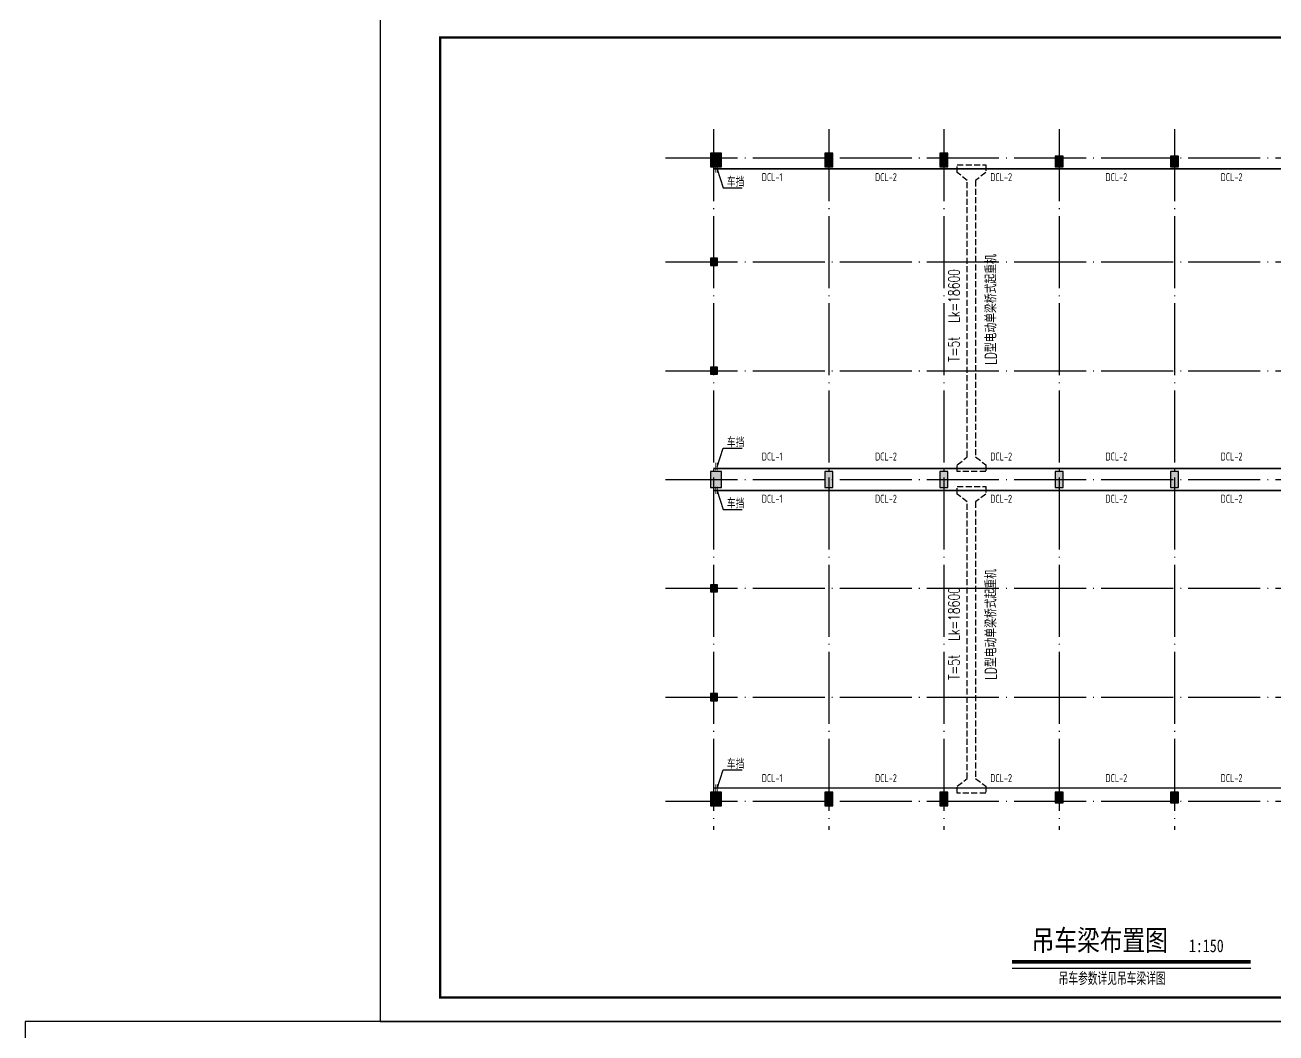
# Model space of a CAD drawing. Extents: x 2025205 to 2402328, y -557483 to 329036.
# Drawn here: x 2044427 to 2122610, y -495195 to -432195 of the extents above; entities that cross this region are included whole.
import ezdxf

# ---------------------------------------------------------------- set-up
doc = ezdxf.new("R2010")
doc.units = 0
doc.header["$LTSCALE"] = 1500
doc.header["$MEASUREMENT"] = 0
doc.linetypes.add('DASH', pattern=[0.35, 0.25, -0.1])
doc.linetypes.add('DOTE', pattern=[2.42, 2, -0.2, 0.02, -0.2])
for name, color, linetype in [('11', 3, 'Continuous'), ('DCL2', 4, 'Continuous'), ('DOTE', 252, 'DOTE'), ('PUB_TEXT', 7, 'Continuous'), ('PUB_TITLE', 4, 'Continuous'), ('TEXT', 7, 'Continuous'), ('柱', 2, 'Continuous'), ('柱涂实', 54, 'Continuous')]:
    doc.layers.add(name, color=color, linetype=linetype)
doc.styles.add('_HZTXT', font='txt.shx', dxfattribs={"width": 0.8, "bigfont": 'hztxt.shx'})
doc.styles.get("Standard").update_dxf_attribs({"font": 'TSSDENG', "width": 0.7, "bigfont": 'TSSDCHN'})
doc.styles.add('TSSD_REIN', font='TSSDENG', dxfattribs={"width": 0.8, "bigfont": 'TSSDCHN'})
doc.styles.add('宋体', font='', dxfattribs={"width": 0.8})
doc.styles.get('宋体').set_extended_font_data('SimSun')

msp = doc.modelspace()

# ---------------------------------------------------------------- linework, layer by layer
msp.add_line((2121037.8, -491166), (2106113.4, -491166))
at = {"linetype": 'DASH'}
for points in [[(2102692.8, -440934.1), (2104467.1, -440934.1), (2104467.1, -441417.4), (2103840.1, -441907), (2103840.1, -459186.8), (2104467.1, -459676.4), (2104467.1, -460099.3), (2102692.8, -460099.3), (2102692.8, -459676.4), (2103319.7, -459186.8), (2103319.7, -441907), (2102692.8, -441417.4)], [(2102692.8, -461034.1), (2104467.1, -461034.1), (2104467.1, -461517.4), (2103840.1, -462007), (2103840.1, -479286.8), (2104467.1, -479776.4), (2104467.1, -480199.3), (2102692.8, -480199.3), (2102692.8, -479776.4), (2103319.7, -479286.8), (2103319.7, -462007), (2102692.8, -461517.4)]]:
    msp.add_lwpolyline(points, close=True, dxfattribs=at)
at = {"const_width": 240}
msp.add_lwpolyline([(2121037.8, -490746.3), (2106113.4, -490746.3)], dxfattribs=at)
at = {"layer": 'DCL2'}
for p, q in [((2087687.8, -441205.2), (2088059.9, -442369.1)), ((2088059.9, -442369.1), (2089242.6, -442369.1)), ((2087687.8, -459815.7), (2088059.9, -458651.7)), ((2088059.9, -458651.7), (2089242.6, -458651.7)), ((2087687.8, -461305.2), (2088059.9, -462469.1)), ((2088059.9, -462469.1), (2089242.6, -462469.1)), ((2087687.8, -479915.7), (2088059.9, -478751.7)), ((2088059.9, -478751.7), (2089242.6, -478751.7))]:
    msp.add_line(p, q, dxfattribs=at)
at = {"layer": 'DCL2', "const_width": 50}
for points in [[(2087568.7, -441413.4), (2087568.7, -440950.2)], [(2087687.8, -441413.4), (2087687.8, -440950.2)], [(2087568.7, -459559.3), (2087568.7, -460022.5)], [(2087687.8, -459559.3), (2087687.8, -460022.5)], [(2087568.7, -461513.4), (2087568.7, -461050.2)], [(2087687.8, -461513.4), (2087687.8, -461050.2)], [(2087568.7, -479659.3), (2087568.7, -480122.5)], [(2087687.8, -479659.3), (2087687.8, -480122.5)]]:
    msp.add_lwpolyline(points, dxfattribs=at)
at = {"layer": 'DCL2', "linetype": 'DOTE', "const_width": 100}
for points in [[(2087453.4, -441181.8), (2137859.2, -441181.8)], [(2087453.4, -459918.5), (2137859.2, -459918.5)], [(2087453.4, -461281.8), (2137859.2, -461281.8)], [(2087453.4, -479881.8), (2137859.2, -479881.8)]]:
    msp.add_lwpolyline(points, dxfattribs=at)
at = {"layer": 'DOTE', "ltscale": 1.5}
for p, q in [((2087459.2, -438700.2), (2087459.2, -482500.2)), ((2094659.2, -438700.2), (2094659.2, -482500.2)), ((2101859.2, -438700.2), (2101859.2, -482500.2)), ((2109059.2, -438700.2), (2109059.2, -482500.2)), ((2116259.2, -438700.2), (2116259.2, -482500.2)), ((2084459.2, -440500.2), (2139525.2, -440500.2)), ((2084459.2, -447000.2), (2139525.2, -447000.2)), ((2084459.2, -453800.2), (2139525.2, -453800.2)), ((2084459.2, -460600.2), (2143275.2, -460600.2)), ((2084459.2, -467400.2), (2139525.2, -467400.2)), ((2084459.2, -474200.2), (2139525.2, -474200.2)), ((2084459.2, -480700.2), (2139525.2, -480700.2))]:
    msp.add_line(p, q, dxfattribs=at)
at = {"layer": 'PUB_TITLE', "linetype": 'ByBlock'}
msp.add_lwpolyline([(2066627.2, -494482.7), (2178077.2, -494482.7), (2178077.2, -431482.7), (2066627.2, -431482.7)], close=True, dxfattribs=at)
at = {"layer": 'PUB_TITLE', "linetype": 'ByBlock', "const_width": 150}
msp.add_lwpolyline([(2070377.2, -492982.7), (2176577.2, -492982.7), (2176577.2, -432982.7), (2070377.2, -432982.7)], close=True, dxfattribs=at)
at = {"layer": 'PUB_TITLE'}
msp.add_lwpolyline([(2044427.2, -557482.7), (2178077.2, -557482.7), (2178077.2, -494482.7), (2044427.2, -494482.7)], close=True, dxfattribs=at)
at = {"layer": '柱'}
for p, q in [((2087709.2, -446775.2), (2087259.2, -446775.2)), ((2087259.2, -446775.2), (2087259.2, -447225.2)), ((2087709.2, -446775.2), (2087259.2, -446775.2)), ((2087259.2, -446775.2), (2087259.2, -447225.2)), ((2087709.2, -447225.2), (2087709.2, -446775.2)), ((2087709.2, -447225.2), (2087709.2, -446775.2)), ((2087259.2, -447225.2), (2087709.2, -447225.2)), ((2087259.2, -447225.2), (2087709.2, -447225.2)), ((2087709.2, -453575.2), (2087259.2, -453575.2)), ((2087259.2, -453575.2), (2087259.2, -454025.2)), ((2087709.2, -453575.2), (2087259.2, -453575.2)), ((2087259.2, -453575.2), (2087259.2, -454025.2)), ((2087259.2, -454025.2), (2087709.2, -454025.2)), ((2087259.2, -454025.2), (2087709.2, -454025.2)), ((2087709.2, -454025.2), (2087709.2, -453575.2)), ((2087709.2, -454025.2), (2087709.2, -453575.2)), ((2087709.2, -467175.2), (2087259.2, -467175.2)), ((2087259.2, -467175.2), (2087259.2, -467625.2)), ((2087709.2, -467175.2), (2087259.2, -467175.2)), ((2087259.2, -467175.2), (2087259.2, -467625.2)), ((2087709.2, -467625.2), (2087709.2, -467175.2)), ((2087709.2, -467625.2), (2087709.2, -467175.2)), ((2087259.2, -467625.2), (2087709.2, -467625.2)), ((2087259.2, -467625.2), (2087709.2, -467625.2)), ((2087709.2, -473975.2), (2087259.2, -473975.2)), ((2087259.2, -473975.2), (2087259.2, -474425.2)), ((2087709.2, -473975.2), (2087259.2, -473975.2)), ((2087259.2, -473975.2), (2087259.2, -474425.2)), ((2087259.2, -474425.2), (2087709.2, -474425.2)), ((2087259.2, -474425.2), (2087709.2, -474425.2)), ((2087709.2, -474425.2), (2087709.2, -473975.2)), ((2087709.2, -474425.2), (2087709.2, -473975.2))]:
    msp.add_line(p, q, dxfattribs=at)
for points in [[(2087959.2, -441050.2), (2087959.2, -440200.2), (2087259.2, -440200.2), (2087259.2, -441050.2)], [(2094909.2, -441050.2), (2094909.2, -440200.2), (2094409.2, -440200.2), (2094409.2, -441050.2)], [(2102109.2, -441050.2), (2102109.2, -440200.2), (2101609.2, -440200.2), (2101609.2, -441050.2)], [(2109309.2, -441050.2), (2109309.2, -440400.2), (2108809.2, -440400.2), (2108809.2, -441050.2)], [(2116509.2, -441050.2), (2116509.2, -440400.2), (2116009.2, -440400.2), (2116009.2, -441050.2)], [(2087959.2, -461100.2), (2087959.2, -460100.2), (2087259.2, -460100.2), (2087259.2, -461100.2)], [(2094909.2, -461100.2), (2094909.2, -460100.2), (2094409.2, -460100.2), (2094409.2, -461100.2)], [(2102109.2, -461100.2), (2102109.2, -460100.2), (2101609.2, -460100.2), (2101609.2, -461100.2)], [(2109309.2, -461100.2), (2109309.2, -460100.2), (2108809.2, -460100.2), (2108809.2, -461100.2)], [(2116509.2, -461100.2), (2116509.2, -460100.2), (2116009.2, -460100.2), (2116009.2, -461100.2)], [(2087959.2, -481000.2), (2087959.2, -480150.2), (2087259.2, -480150.2), (2087259.2, -481000.2)], [(2094909.2, -481000.2), (2094909.2, -480150.2), (2094409.2, -480150.2), (2094409.2, -481000.2)], [(2102109.2, -481000.2), (2102109.2, -480150.2), (2101609.2, -480150.2), (2101609.2, -481000.2)], [(2109309.2, -480800.2), (2109309.2, -480150.2), (2108809.2, -480150.2), (2108809.2, -480800.2)], [(2116509.2, -480800.2), (2116509.2, -480150.2), (2116009.2, -480150.2), (2116009.2, -480800.2)]]:
    msp.add_lwpolyline(points, close=True, dxfattribs=at)
at = {"layer": '柱涂实'}
for points in [[(2087959.2, -441050.2), (2087959.2, -440200.2), (2087259.2, -441050.2), (2087259.2, -440200.2)], [(2094909.2, -441050.2), (2094909.2, -440200.2), (2094409.2, -441050.2), (2094409.2, -440200.2)], [(2102109.2, -441050.2), (2102109.2, -440200.2), (2101609.2, -441050.2), (2101609.2, -440200.2)], [(2109309.2, -441050.2), (2109309.2, -440400.2), (2108809.2, -441050.2), (2108809.2, -440400.2)], [(2116509.2, -441050.2), (2116509.2, -440400.2), (2116009.2, -441050.2), (2116009.2, -440400.2)], [(2087709.2, -447225.2), (2087709.2, -446775.2), (2087259.2, -447225.2), (2087259.2, -446775.2)], [(2087709.2, -454025.2), (2087709.2, -453575.2), (2087259.2, -454025.2), (2087259.2, -453575.2)], [(2087959.2, -461100.2), (2087959.2, -460100.2), (2087259.2, -461100.2), (2087259.2, -460100.2)], [(2094909.2, -461100.2), (2094909.2, -460100.2), (2094409.2, -461100.2), (2094409.2, -460100.2)], [(2102109.2, -461100.2), (2102109.2, -460100.2), (2101609.2, -461100.2), (2101609.2, -460100.2)], [(2109309.2, -461100.2), (2109309.2, -460100.2), (2108809.2, -461100.2), (2108809.2, -460100.2)], [(2116509.2, -461100.2), (2116509.2, -460100.2), (2116009.2, -461100.2), (2116009.2, -460100.2)], [(2087709.2, -467625.2), (2087709.2, -467175.2), (2087259.2, -467625.2), (2087259.2, -467175.2)], [(2087709.2, -474425.2), (2087709.2, -473975.2), (2087259.2, -474425.2), (2087259.2, -473975.2)], [(2087959.2, -481000.2), (2087959.2, -480150.2), (2087259.2, -481000.2), (2087259.2, -480150.2)], [(2094909.2, -481000.2), (2094909.2, -480150.2), (2094409.2, -481000.2), (2094409.2, -480150.2)], [(2102109.2, -481000.2), (2102109.2, -480150.2), (2101609.2, -481000.2), (2101609.2, -480150.2)], [(2109309.2, -480800.2), (2109309.2, -480150.2), (2108809.2, -480800.2), (2108809.2, -480150.2)], [(2116509.2, -480800.2), (2116509.2, -480150.2), (2116009.2, -480800.2), (2116009.2, -480150.2)]]:
    msp.add_solid(points, dxfattribs=at)

# ---------------------------------------------------------------- texts
at = {"layer": '11', "color": 7, "width": 0.8}
msp.add_text('吊车参数详见吊车梁详图', height=800, dxfattribs=at).set_placement((2109025.5, -492202.7))
at = {"layer": 'PUB_TEXT', "style": '_HZTXT', "width": 0.7}
for s, p in [('T=5t  Lk=18600', (2102834, -453242.5)), ('LD型电动单梁桥式起重机', (2105143.2, -453440.7)), ('T=5t  Lk=18600', (2102834, -473120.1)), ('LD型电动单梁桥式起重机', (2105143.2, -473120.1))]:
    msp.add_text(s, height=700, rotation=90, dxfattribs=at).set_placement(p)
at = {"layer": 'PUB_TITLE', "linetype": 'Continuous', "style": '宋体', "width": 0.8}
for s, height, p in [('吊车梁布置图', 1300, (2107343.4, -490050.1, -12146.6)), ('1:150', 800, (2117166.1, -490143.4))]:
    msp.add_text(s, height=height, dxfattribs=at).set_placement(p)
at = {"layer": 'TEXT', "style": 'TSSD_REIN', "width": 0.7}
for s, height, p in [('车挡', 600, (2088291.9, -442299.7, 600)), ('DCL-1', 500, (2090470.8, -441953.1, 600)), ('DCL-2', 500, (2097551.5, -441953.1, 600)), ('DCL-2', 500, (2104751.5, -441953.1, 600)), ('DCL-2', 500, (2111951.5, -441953.1, 600)), ('DCL-2', 500, (2119151.5, -441953.1, 600)), ('车挡', 600, (2088291.9, -458582.3, 600)), ('DCL-1', 500, (2090470.8, -459414.4, 600)), ('DCL-2', 500, (2097551.5, -459414.4, 600)), ('DCL-2', 500, (2104751.5, -459414.4, 600)), ('DCL-2', 500, (2111951.5, -459414.4, 600)), ('DCL-2', 500, (2119151.5, -459414.4, 600)), ('车挡', 600, (2088291.9, -462399.7, 600)), ('DCL-1', 500, (2090470.8, -462053.1, 600)), ('DCL-2', 500, (2097551.5, -462053.1, 600)), ('DCL-2', 500, (2104751.5, -462053.1, 600)), ('DCL-2', 500, (2111951.5, -462053.1, 600)), ('DCL-2', 500, (2119151.5, -462053.1, 600)), ('车挡', 600, (2088291.9, -478682.3, 600)), ('DCL-1', 500, (2090470.8, -479514.4, 600)), ('DCL-2', 500, (2097551.5, -479514.4, 600)), ('DCL-2', 500, (2104751.5, -479514.4, 600)), ('DCL-2', 500, (2111951.5, -479514.4, 600)), ('DCL-2', 500, (2119151.5, -479514.4, 600))]:
    msp.add_text(s, height=height, dxfattribs=at).set_placement(p)

doc.saveas('drawing.dxf')
